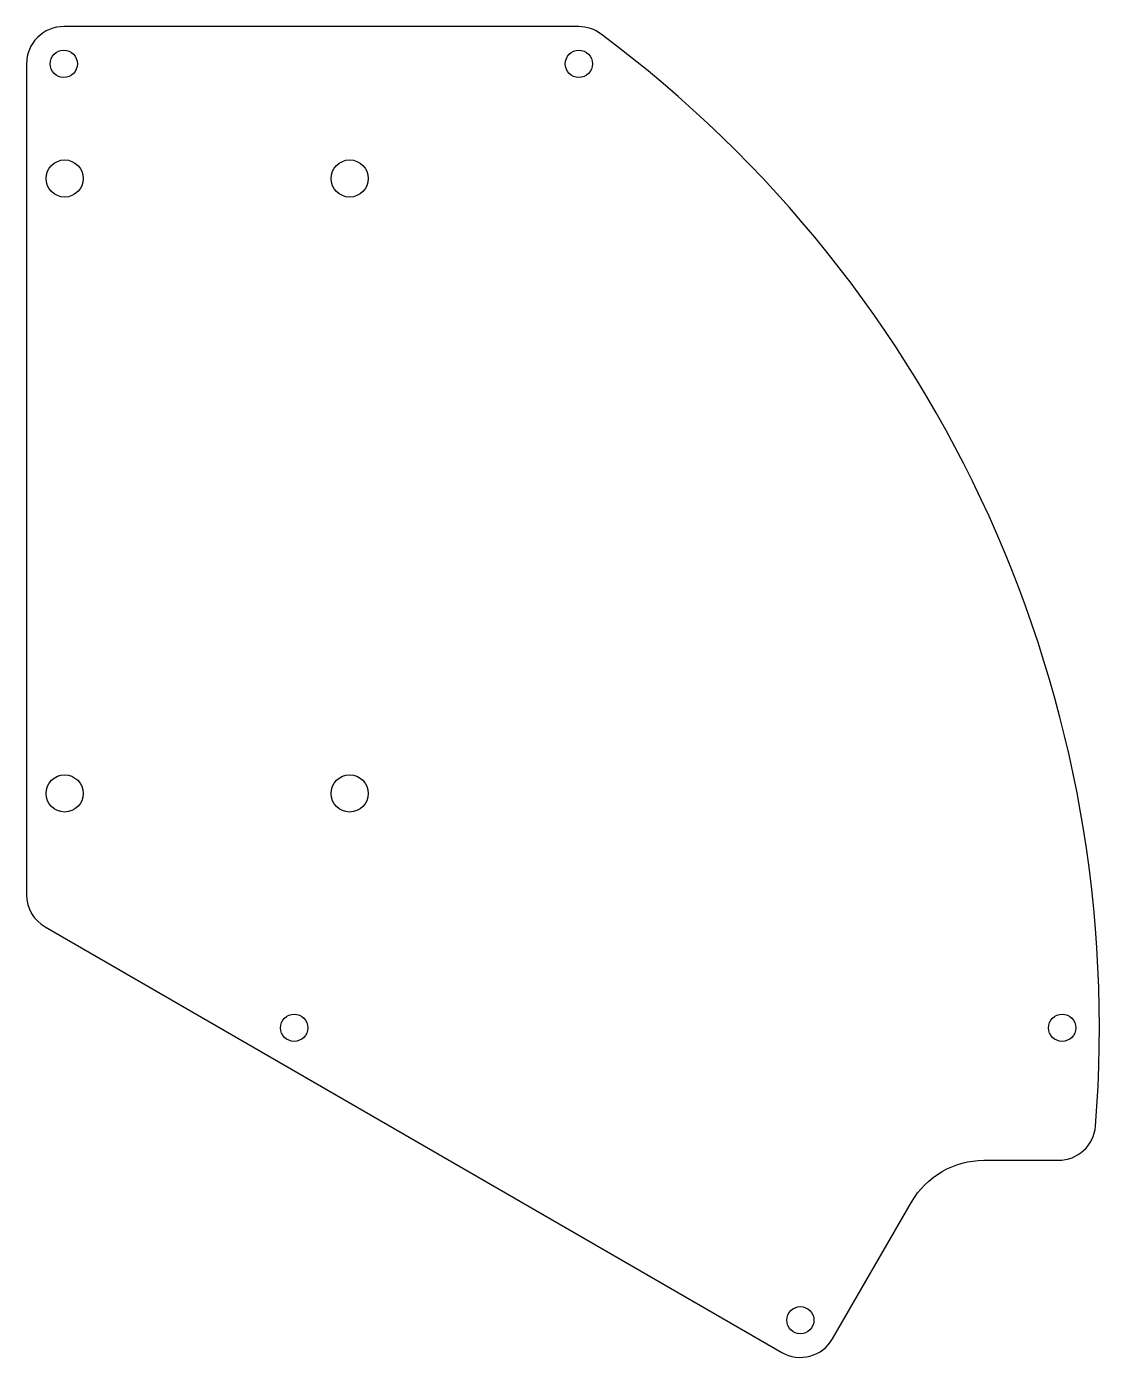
# Model space of a CAD drawing. Header units: millimetres. Extents: x 13 to 100, y -27 to 81.
import ezdxf

# ---------------------------------------------------------------- set-up
doc = ezdxf.new("R2010")
doc.units = ezdxf.units.MM
doc.layers.get('0').update_dxf_attribs({"linetype": 'CONTINUOUS'})

msp = doc.modelspace()

# ---------------------------------------------------------------- linework, layer by layer
msp.add_lwpolyline([(13.43, 77.75), (13.43, 10.73, 0.267949), (14.93, 8.13), (74.37, -26.18, 0.414214), (78.47, -25.09), (84.83, -14.07, -0.267949), (90.68, -10.69), (96.69, -10.69, 0.391153), (99.69, -7.93, 0.257804), (59.79, 80.15, 0.161617), (58, 80.75), (16.43, 80.75, 0.414214)], format="xyb", close=True)
for centre, radius in [((16.43, 77.75), 1.1), ((58, 77.75), 1.1), ((16.5, 68.5), 1.5), ((39.5, 68.5), 1.5), ((16.5, 18.9), 1.5), ((39.5, 18.9), 1.5), ((35.02, 0), 1.1), ((97, 0), 1.1), ((75.87, -23.59), 1.1)]:
    msp.add_circle(centre, radius)

doc.saveas('drawing.dxf')
